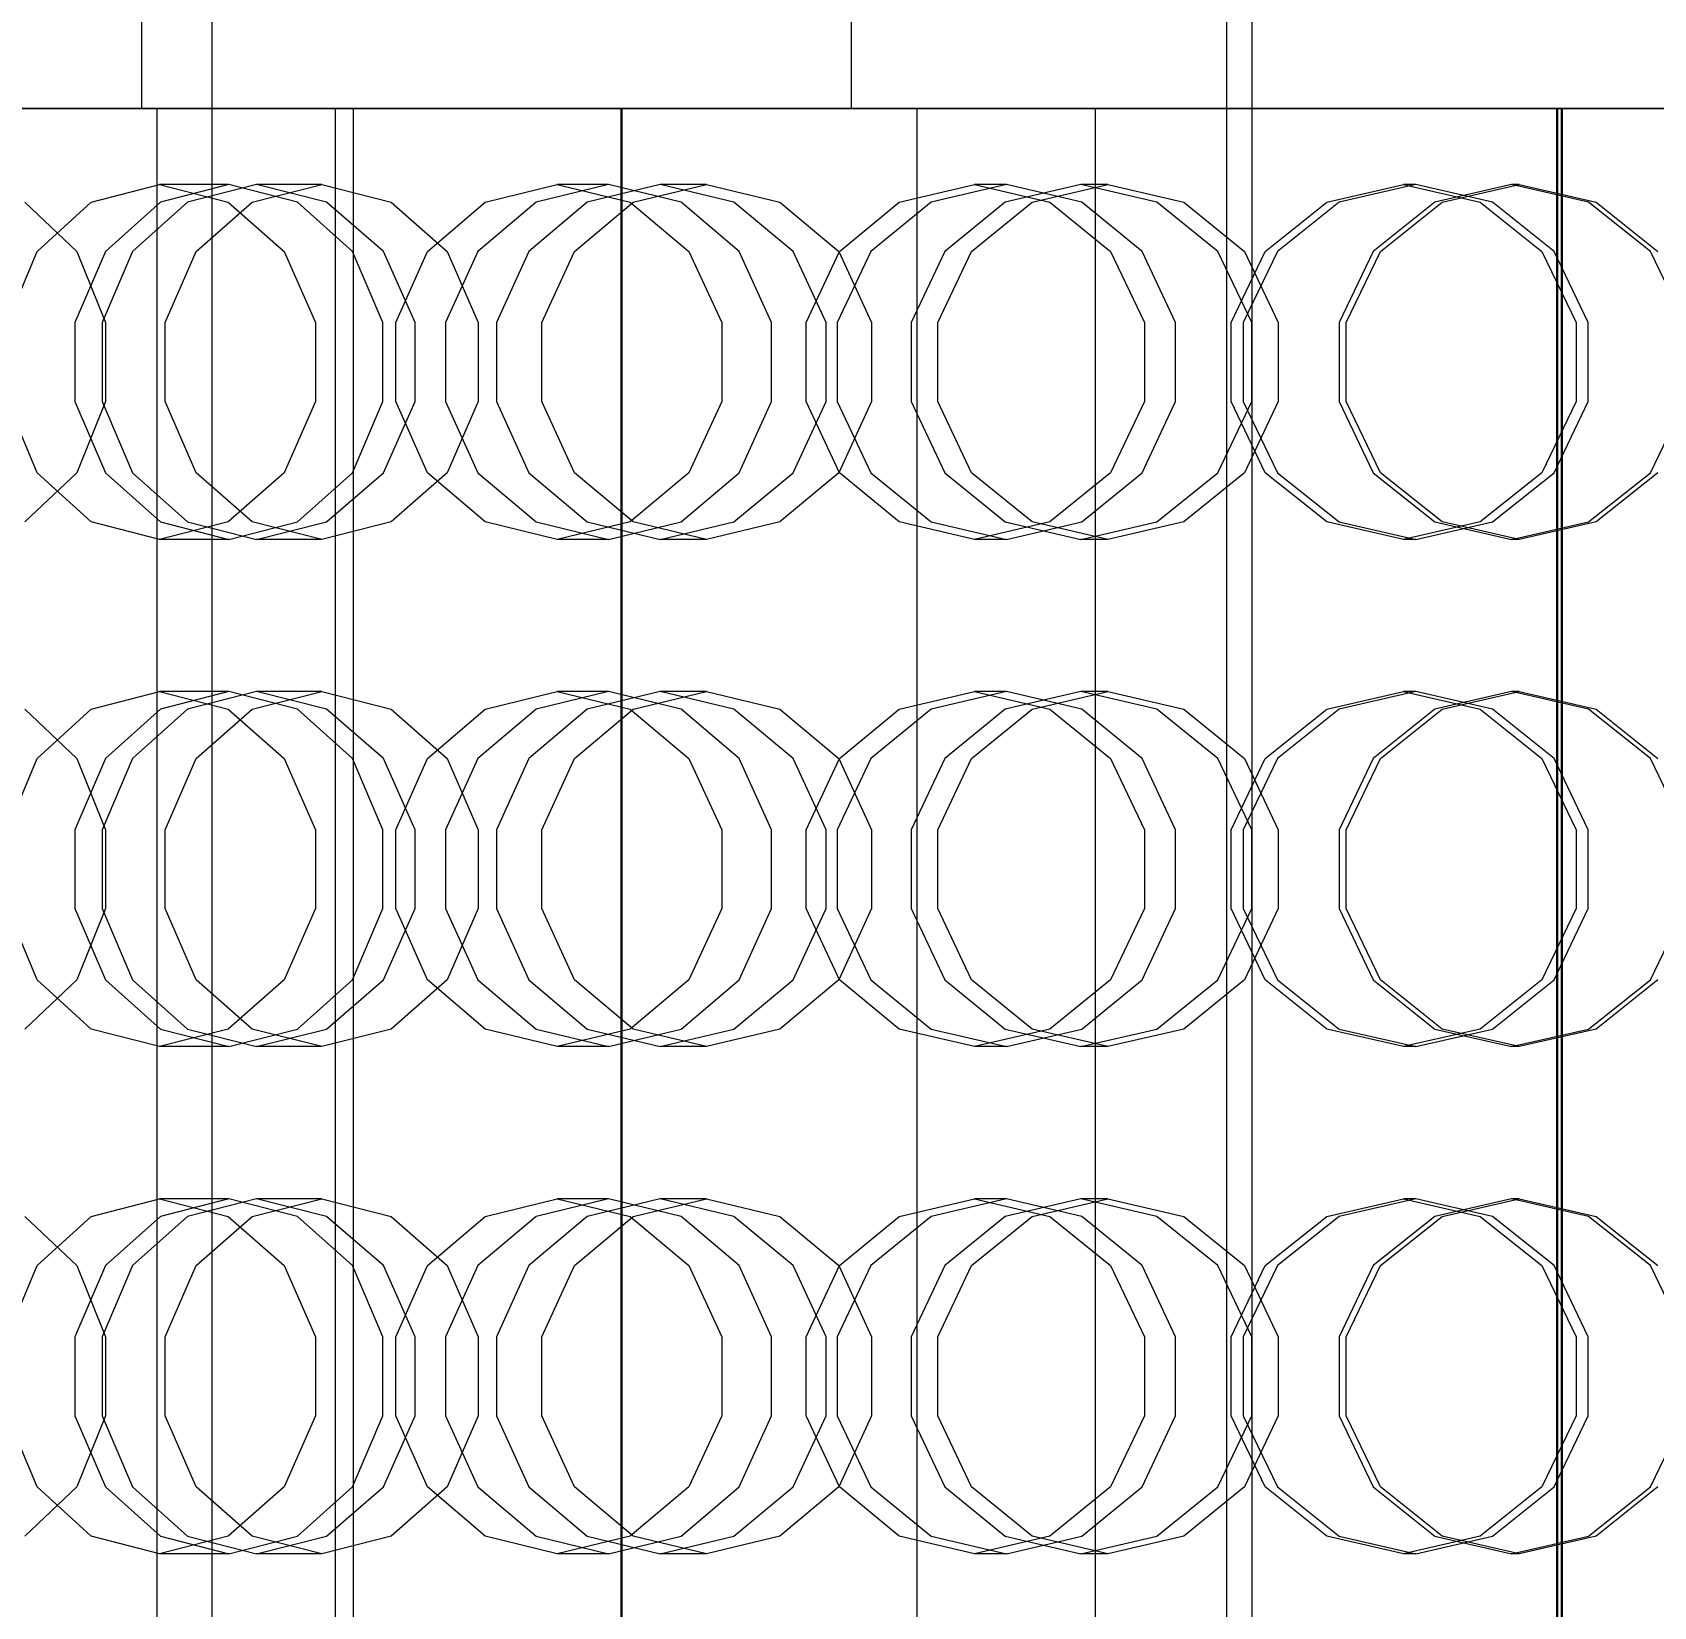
# Model space of a CAD drawing. Header units: millimetres. Extents: x -191664 to 191490, y -197311 to 10263.
# Drawn here: x 1380.8 to 1572.5, y -110207.2 to -110021 of the extents above; entities that cross this region are included whole.
import ezdxf

# ---------------------------------------------------------------- set-up
doc = ezdxf.new("R2010")
doc.units = ezdxf.units.MM
doc.layers.add('DET_briquetadora_superior', color=7, linetype='Continuous', lineweight=0)
doc.layers.add('R15_COTAS_TRANSPORTE_P', color=1, linetype='Continuous', lineweight=0)
doc.dimstyles.new('PLANTA_20', dxfattribs={"dimtxt": 50, "dimasz": 30, "dimexe": 30, "dimexo": 16, "dimgap": 20, "dimtad": 1, "dimtih": 1, "dimtoh": 1, "dimdec": 1, "dimzin": 0, "dimdsep": 46, "dimcen": 0.09, "dimadec": 0, "dimazin": 0, "dimtfac": 1, "dimtdec": 4, "dimtofl": 0, "dimtmove": 0, "dimatfit": 3, "dimfxl": 1, "dimtolj": 1, "dimtzin": 0, "dimarcsym": 0})

# ---------------------------------------------------------------- blocks, each defined once
blk = doc.blocks.new('*D133')
at = {"layer": 'Defpoints', "color": 0, "transparency": 16777216}
for p in [(439.69, -194147.98), (217.89, -194406.09), (-500, -194490), (-500, -194490), (500, -194490)]:
    blk.add_point(p, dxfattribs=at)
at = {"layer": 'R15_COTAS_TRANSPORTE_P', "color": 0, "lineweight": -2, "transparency": 16777216}
blk.add_arc((-500, -194490), 722.77, 2.37834, 17.62166, dxfattribs=at)
at = {"layer": 'R15_COTAS_TRANSPORTE_P', "color": 0, "transparency": 16777216}
for points in [[(184.12, -194272.81), (193.59, -194269.58), (179.18, -194242.8)], [(227.15, -194459.9), (217.15, -194460.11), (222.77, -194490)]]:
    blk.add_solid(points, dxfattribs=at)

msp = doc.modelspace()

# ---------------------------------------------------------------- linework, layer by layer
at = {"layer": 'DET_briquetadora_superior', "color": 9, "true_color": 0xb9c3c2}
for p, q in [((1477.62, -109480), (1477.62, -110030)), ((1393.65, -109750), (1393.65, -110030)), ((1366.99, -110030), (1384.1, -110030)), ((1385.18, -110030), (1368.04, -110030)), ((1371.72, -110030), (1384.63, -110030)), ((1385.27, -110030), (1372.52, -110030)), ((1391.72, -110030), (1373.82, -110030)), ((1374.96, -110030), (1392.75, -110030)), ((1384.1, -110030), (1401.7, -110030)), ((1384.63, -110030), (1393.65, -110030)), ((1402.81, -110030), (1385.18, -110030)), ((1394.01, -110030), (1385.27, -110030)), ((1407.02, -110030), (1391.72, -110030)), ((1392.75, -110030), (1407.83, -110030)), ((1393.65, -110030), (1397, -110030)), ((1397, -110030), (1394.01, -110030)), ((1395.53, -110390), (1395.53, -110030)), ((1398.11, -110030), (1395.53, -110030)), ((1395.53, -110030), (1399.8, -110030)), ((1407.13, -110030), (1398.11, -110030)), ((1399.8, -110030), (1410.26, -110030)), ((1401.7, -110030), (1419.74, -110030)), ((1420.88, -110030), (1402.81, -110030)), ((1418.2, -110030), (1407.02, -110030)), ((1421.24, -110030), (1407.13, -110030)), ((1407.83, -110030), (1418.72, -110030)), ((1410.26, -110030), (1425.32, -110030)), ((1416.63, -110390), (1416.63, -110030)), ((1419.2, -110030), (1416.63, -110030)), ((1416.63, -110030), (1420.89, -110030)), ((1424.17, -110030), (1418.2, -110030)), ((1418.72, -110030), (1424.35, -110030)), ((1418.72, -110030), (1418.72, -110390)), ((1428.23, -110030), (1419.2, -110030)), ((1419.74, -110030), (1438.19, -110030)), ((1439.35, -110030), (1420.88, -110030)), ((1420.89, -110030), (1431.35, -110030)), ((1438.27, -110030), (1421.24, -110030)), ((1424.35, -110030), (1424.17, -110030)), ((1425.32, -110030), (1442.68, -110030)), ((1442.33, -110030), (1428.23, -110030)), ((1431.35, -110030), (1446.41, -110030)), ((1438.19, -110030), (1456.98, -110030)), ((1455.64, -110030), (1438.27, -110030)), ((1458.17, -110030), (1439.35, -110030)), ((1459.37, -110030), (1442.33, -110030)), ((1442.68, -110030), (1459.72, -110030)), ((1446.41, -110030), (1463.78, -110030)), ((1450.4, -110390), (1450.4, -110030)), ((1450.98, -110030), (1450.4, -110030)), ((1450.4, -110030), (1452.88, -110030)), ((1450.5, -110030), (1452.98, -110030)), ((1450.5, -110030), (1450.5, -110390)), ((1451.08, -110030), (1450.5, -110030)), ((1454.61, -110030), (1450.98, -110030)), ((1454.7, -110030), (1451.08, -110030)), ((1452.88, -110030), (1458.35, -110030)), ((1452.98, -110030), (1458.45, -110030)), ((1461.2, -110030), (1454.61, -110030)), ((1461.29, -110030), (1454.7, -110030)), ((1470.7, -110030), (1455.64, -110030)), ((1456.98, -110030), (1476.08, -110030)), ((1477.28, -110030), (1458.17, -110030)), ((1458.35, -110030), (1466.68, -110030)), ((1458.45, -110030), (1466.78, -110030)), ((1476.73, -110030), (1459.37, -110030)), ((1459.72, -110030), (1473.82, -110030)), ((1470.6, -110030), (1461.2, -110030)), ((1470.68, -110030), (1461.29, -110030)), ((1463.78, -110030), (1480.81, -110030)), ((1466.68, -110030), (1477.66, -110030)), ((1466.78, -110030), (1477.76, -110030)), ((1482.57, -110030), (1470.6, -110030)), ((1482.64, -110030), (1470.68, -110030)), ((1481.15, -110030), (1470.7, -110030)), ((1473.82, -110030), (1482.84, -110030)), ((1476.08, -110030), (1495.43, -110030)), ((1491.79, -110030), (1476.73, -110030)), ((1496.65, -110030), (1477.28, -110030)), ((1477.62, -110030), (1480.42, -110030)), ((1478.56, -110030), (1477.62, -110030)), ((1477.66, -110030), (1491.02, -110030)), ((1477.76, -110030), (1491.12, -110030)), ((1483.2, -110030), (1478.56, -110030)), ((1480.42, -110030), (1486.86, -110030)), ((1480.81, -110030), (1494.92, -110030)), ((1485.42, -110030), (1481.15, -110030)), ((1496.81, -110030), (1482.57, -110030)), ((1496.87, -110030), (1482.64, -110030)), ((1482.84, -110030), (1485.42, -110030)), ((1491.37, -110030), (1483.2, -110030)), ((1485.42, -110390), (1485.42, -110030)), ((1486.86, -110030), (1496.69, -110030)), ((1491.02, -110030), (1506.44, -110030)), ((1491.12, -110030), (1506.54, -110030)), ((1502.76, -110030), (1491.37, -110030)), ((1502.25, -110030), (1491.79, -110030)), ((1494.92, -110030), (1503.94, -110030)), ((1495.43, -110030), (1514.99, -110030)), ((1516.22, -110030), (1496.65, -110030)), ((1496.69, -110030), (1509.52, -110030)), ((1512.98, -110030), (1496.81, -110030)), ((1513.03, -110030), (1496.87, -110030)), ((1506.52, -110030), (1502.25, -110030)), ((1516.92, -110030), (1502.76, -110030)), ((1503.94, -110030), (1506.52, -110030)), ((1506.44, -110030), (1523.54, -110030)), ((1506.52, -110390), (1506.52, -110030)), ((1506.54, -110030), (1523.64, -110030)), ((1509.52, -110030), (1524.87, -110030)), ((1530.67, -110030), (1512.98, -110030)), ((1530.71, -110030), (1513.03, -110030)), ((1514.99, -110030), (1534.7, -110030)), ((1535.93, -110030), (1516.22, -110030)), ((1533.31, -110030), (1516.92, -110030)), ((1523.54, -110030), (1541.9, -110030)), ((1523.64, -110030), (1542, -110030)), ((1524.87, -110030), (1542.15, -110030)), ((1549.46, -110030), (1530.67, -110030)), ((1549.48, -110030), (1530.71, -110030)), ((1551.31, -110030), (1533.31, -110030)), ((1534.7, -110030), (1554.51, -110030)), ((1555.75, -110030), (1535.93, -110030)), ((1541.9, -110030), (1561.07, -110030)), ((1542, -110030), (1561.16, -110030)), ((1542.15, -110030), (1560.69, -110030)), ((1568.88, -110030), (1549.46, -110030)), ((1568.88, -110030), (1549.48, -110030)), ((1570.22, -110030), (1551.31, -110030)), ((1554.51, -110030), (1574.38, -110030)), ((1575.62, -110030), (1555.75, -110030)), ((1560.69, -110030), (1579.78, -110030)), ((1561.07, -110030), (1561.07, -110390)), ((1561.07, -110030), (1561.64, -110030)), ((1561.16, -110030), (1561.16, -110390)), ((1561.16, -110030), (1561.73, -110030)), ((1561.64, -110030), (1601.59, -110030)), ((1561.64, -110390), (1561.64, -110030)), ((1561.73, -110030), (1601.48, -110030)), ((1561.73, -110030), (1561.73, -110390)), ((1588.44, -110030), (1568.88, -110030)), ((1588.45, -110030), (1568.88, -110030)), ((1589.31, -110030), (1570.22, -110030)), ((1387.72, -110041.08), (1395.78, -110039)), ((1404, -110039), (1395.78, -110039)), ((1395.78, -110039), (1403.93, -110041.08)), ((1404, -110039), (1395.9, -110041.08)), ((1407.29, -110039), (1399.1, -110041.08)), ((1412.11, -110041.08), (1404, -110039)), ((1406.75, -110041.08), (1414.99, -110039)), ((1414.99, -110039), (1407.29, -110039)), ((1415.57, -110041.08), (1407.29, -110039)), ((1414.99, -110039), (1423.22, -110041.08)), ((1434.31, -110041.08), (1442.85, -110039)), ((1448.92, -110039), (1440.34, -110041.08)), ((1448.92, -110039), (1442.85, -110039)), ((1442.85, -110039), (1451.47, -110041.08)), ((1455.01, -110039), (1446.37, -110041.08)), ((1457.5, -110041.08), (1448.92, -110039)), ((1451.84, -110041.08), (1460.52, -110039)), ((1460.52, -110039), (1455.01, -110039)), ((1463.72, -110041.08), (1455.01, -110039)), ((1460.52, -110039), (1469.19, -110041.08)), ((1483.31, -110041.08), (1492.19, -110039)), ((1495.99, -110039), (1487.09, -110041.08)), ((1495.99, -110039), (1492.19, -110039)), ((1492.19, -110039), (1501.12, -110041.08)), ((1504.78, -110039), (1495.83, -110041.08)), ((1504.9, -110041.08), (1495.99, -110039)), ((1499.04, -110041.08), (1508, -110039)), ((1508, -110039), (1504.78, -110039)), ((1513.76, -110041.08), (1504.78, -110039)), ((1508, -110039), (1516.97, -110041.08)), ((1533.87, -110041.08), (1542.94, -110039)), ((1544.42, -110039), (1535.33, -110041.08)), ((1544.42, -110039), (1542.94, -110039)), ((1542.94, -110039), (1552.04, -110041.08)), ((1553.5, -110041.08), (1544.42, -110039)), ((1555.75, -110039), (1546.66, -110041.08)), ((1547.54, -110041.08), (1556.64, -110039)), ((1556.64, -110039), (1555.75, -110039)), ((1564.86, -110041.08), (1555.75, -110039)), ((1556.64, -110039), (1565.74, -110041.08)), ((1379.85, -110041.08), (1386, -110046.91)), ((1381.33, -110046.91), (1387.72, -110041.08)), ((1395.9, -110041.08), (1389.4, -110046.91)), ((1399.1, -110041.08), (1392.6, -110046.91)), ((1400.15, -110046.91), (1406.75, -110041.08)), ((1403.93, -110041.08), (1410.54, -110046.91)), ((1418.61, -110046.91), (1412.11, -110041.08)), ((1422.28, -110046.91), (1415.57, -110041.08)), ((1423.22, -110041.08), (1429.83, -110046.91)), ((1427.51, -110046.91), (1434.31, -110041.08)), ((1440.34, -110041.08), (1433.46, -110046.91)), ((1446.37, -110041.08), (1439.48, -110046.91)), ((1444.88, -110046.91), (1451.84, -110041.08)), ((1451.47, -110041.08), (1458.43, -110046.91)), ((1464.38, -110046.91), (1457.5, -110041.08)), ((1470.75, -110046.91), (1463.72, -110041.08)), ((1469.19, -110041.08), (1476.15, -110046.91)), ((1476.22, -110046.91), (1483.31, -110041.08)), ((1487.09, -110041.08), (1479.94, -110046.91)), ((1495.83, -110041.08), (1488.69, -110046.91)), ((1491.85, -110046.91), (1499.04, -110041.08)), ((1501.12, -110041.08), (1508.31, -110046.91)), ((1512.04, -110046.91), (1504.9, -110041.08)), ((1521, -110046.91), (1513.76, -110041.08)), ((1516.97, -110041.08), (1524.16, -110046.91)), ((1526.61, -110046.91), (1533.87, -110041.08)), ((1535.33, -110041.08), (1528.05, -110046.91)), ((1546.66, -110041.08), (1539.37, -110046.91)), ((1540.24, -110046.91), (1547.54, -110041.08)), ((1552.04, -110041.08), (1559.34, -110046.91)), ((1560.78, -110046.91), (1553.5, -110041.08)), ((1572.17, -110046.91), (1564.86, -110041.08)), ((1565.74, -110041.08), (1573.04, -110046.91)), ((1377.81, -110055.33), (1381.33, -110046.91)), ((1389.4, -110046.91), (1385.79, -110055.33)), ((1386, -110046.91), (1389.4, -110055.33)), ((1392.6, -110046.91), (1389.01, -110055.33)), ((1396.48, -110055.33), (1400.15, -110046.91)), ((1410.54, -110046.91), (1414.24, -110055.33)), ((1422.22, -110055.33), (1418.61, -110046.91)), ((1426.03, -110055.33), (1422.28, -110046.91)), ((1423.76, -110055.33), (1427.51, -110046.91)), ((1433.46, -110046.91), (1429.64, -110055.33)), ((1429.83, -110046.91), (1433.5, -110055.33)), ((1439.48, -110046.91), (1435.68, -110055.33)), ((1441.02, -110055.33), (1444.88, -110046.91)), ((1458.43, -110046.91), (1462.31, -110055.33)), ((1468.2, -110055.33), (1464.38, -110046.91)), ((1474.66, -110055.33), (1470.75, -110046.91)), ((1472.29, -110055.33), (1476.22, -110046.91)), ((1479.94, -110046.91), (1475.98, -110055.33)), ((1476.15, -110046.91), (1480.01, -110055.33)), ((1488.69, -110046.91), (1484.73, -110055.33)), ((1487.86, -110055.33), (1491.85, -110046.91)), ((1508.31, -110046.91), (1512.32, -110055.33)), ((1516, -110055.33), (1512.04, -110046.91)), ((1525.02, -110055.33), (1521, -110046.91)), ((1522.58, -110055.33), (1526.61, -110046.91)), ((1528.05, -110046.91), (1524.01, -110055.33)), ((1524.16, -110046.91), (1528.15, -110055.33)), ((1539.37, -110046.91), (1535.33, -110055.33)), ((1536.19, -110055.33), (1540.24, -110046.91)), ((1559.34, -110046.91), (1563.39, -110055.33)), ((1564.82, -110055.33), (1560.78, -110046.91)), ((1576.23, -110055.33), (1572.17, -110046.91)), ((1385.79, -110055.33), (1385.79, -110064.67)), ((1389.01, -110055.33), (1389.01, -110064.67)), ((1389.4, -110055.33), (1389.4, -110064.67)), ((1396.48, -110064.67), (1396.48, -110055.33)), ((1414.24, -110055.33), (1414.24, -110064.67)), ((1422.22, -110064.67), (1422.22, -110055.33)), ((1423.76, -110064.67), (1423.76, -110055.33)), ((1426.03, -110064.67), (1426.03, -110055.33)), ((1429.64, -110055.33), (1429.64, -110064.67)), ((1433.5, -110055.33), (1433.5, -110064.67)), ((1435.68, -110055.33), (1435.68, -110064.67)), ((1441.02, -110064.67), (1441.02, -110055.33)), ((1462.31, -110055.33), (1462.31, -110064.67)), ((1468.2, -110064.67), (1468.2, -110055.33)), ((1472.29, -110064.67), (1472.29, -110055.33)), ((1474.66, -110064.67), (1474.66, -110055.33)), ((1475.98, -110055.33), (1475.98, -110064.67)), ((1480.01, -110055.33), (1480.01, -110064.67)), ((1484.73, -110055.33), (1484.73, -110064.67)), ((1487.86, -110064.67), (1487.86, -110055.33)), ((1512.32, -110055.33), (1512.32, -110064.67)), ((1516, -110064.67), (1516, -110055.33)), ((1522.58, -110064.67), (1522.58, -110055.33)), ((1524.01, -110055.33), (1524.01, -110064.67)), ((1525.02, -110064.67), (1525.02, -110055.33)), ((1528.15, -110055.33), (1528.15, -110064.67)), ((1535.33, -110055.33), (1535.33, -110064.67)), ((1536.19, -110064.67), (1536.19, -110055.33)), ((1563.39, -110055.33), (1563.39, -110064.67)), ((1564.82, -110064.67), (1564.82, -110055.33)), ((1381.33, -110073.09), (1377.81, -110064.67)), ((1385.79, -110064.67), (1389.4, -110073.09)), ((1389.4, -110064.67), (1386, -110073.09)), ((1389.01, -110064.67), (1392.6, -110073.09)), ((1400.15, -110073.09), (1396.48, -110064.67)), ((1414.24, -110064.67), (1410.54, -110073.09)), ((1418.61, -110073.09), (1422.22, -110064.67)), ((1422.28, -110073.09), (1426.03, -110064.67)), ((1427.51, -110073.09), (1423.76, -110064.67)), ((1429.64, -110064.67), (1433.46, -110073.09)), ((1433.5, -110064.67), (1429.83, -110073.09)), ((1435.68, -110064.67), (1439.48, -110073.09)), ((1444.88, -110073.09), (1441.02, -110064.67)), ((1462.31, -110064.67), (1458.43, -110073.09)), ((1464.38, -110073.09), (1468.2, -110064.67)), ((1470.75, -110073.09), (1474.66, -110064.67)), ((1476.22, -110073.09), (1472.29, -110064.67)), ((1475.98, -110064.67), (1479.94, -110073.09)), ((1480.01, -110064.67), (1476.15, -110073.09)), ((1484.73, -110064.67), (1488.69, -110073.09)), ((1491.85, -110073.09), (1487.86, -110064.67)), ((1512.32, -110064.67), (1508.31, -110073.09)), ((1512.04, -110073.09), (1516, -110064.67)), ((1521, -110073.09), (1525.02, -110064.67)), ((1526.61, -110073.09), (1522.58, -110064.67)), ((1524.01, -110064.67), (1528.05, -110073.09)), ((1528.15, -110064.67), (1524.16, -110073.09)), ((1535.33, -110064.67), (1539.37, -110073.09)), ((1540.24, -110073.09), (1536.19, -110064.67)), ((1563.39, -110064.67), (1559.34, -110073.09)), ((1560.78, -110073.09), (1564.82, -110064.67)), ((1572.17, -110073.09), (1576.23, -110064.67)), ((1386, -110073.09), (1379.85, -110078.92)), ((1387.72, -110078.92), (1381.33, -110073.09)), ((1389.4, -110073.09), (1395.9, -110078.92)), ((1392.6, -110073.09), (1399.1, -110078.92)), ((1406.75, -110078.92), (1400.15, -110073.09)), ((1410.54, -110073.09), (1403.93, -110078.92)), ((1412.11, -110078.92), (1418.61, -110073.09)), ((1415.57, -110078.92), (1422.28, -110073.09)), ((1429.83, -110073.09), (1423.22, -110078.92)), ((1434.31, -110078.92), (1427.51, -110073.09)), ((1433.46, -110073.09), (1440.34, -110078.92)), ((1439.48, -110073.09), (1446.37, -110078.92)), ((1451.84, -110078.92), (1444.88, -110073.09)), ((1458.43, -110073.09), (1451.47, -110078.92)), ((1457.5, -110078.92), (1464.38, -110073.09)), ((1463.72, -110078.92), (1470.75, -110073.09)), ((1476.15, -110073.09), (1469.19, -110078.92)), ((1483.31, -110078.92), (1476.22, -110073.09)), ((1479.94, -110073.09), (1487.09, -110078.92)), ((1488.69, -110073.09), (1495.83, -110078.92)), ((1499.04, -110078.92), (1491.85, -110073.09)), ((1508.31, -110073.09), (1501.12, -110078.92)), ((1504.9, -110078.92), (1512.04, -110073.09)), ((1513.76, -110078.92), (1521, -110073.09)), ((1524.16, -110073.09), (1516.97, -110078.92)), ((1533.87, -110078.92), (1526.61, -110073.09)), ((1528.05, -110073.09), (1535.33, -110078.92)), ((1539.37, -110073.09), (1546.66, -110078.92)), ((1547.54, -110078.92), (1540.24, -110073.09)), ((1559.34, -110073.09), (1552.04, -110078.92)), ((1553.5, -110078.92), (1560.78, -110073.09)), ((1564.86, -110078.92), (1572.17, -110073.09)), ((1573.04, -110073.09), (1565.74, -110078.92)), ((1395.78, -110081), (1387.72, -110078.92)), ((1403.93, -110078.92), (1395.78, -110081)), ((1395.9, -110078.92), (1404, -110081)), ((1399.1, -110078.92), (1407.29, -110081)), ((1404, -110081), (1412.11, -110078.92)), ((1414.99, -110081), (1406.75, -110078.92)), ((1407.29, -110081), (1415.57, -110078.92)), ((1423.22, -110078.92), (1414.99, -110081)), ((1442.85, -110081), (1434.31, -110078.92)), ((1440.34, -110078.92), (1448.92, -110081)), ((1451.47, -110078.92), (1442.85, -110081)), ((1446.37, -110078.92), (1455.01, -110081)), ((1448.92, -110081), (1457.5, -110078.92)), ((1460.52, -110081), (1451.84, -110078.92)), ((1455.01, -110081), (1463.72, -110078.92)), ((1469.19, -110078.92), (1460.52, -110081)), ((1492.19, -110081), (1483.31, -110078.92)), ((1487.09, -110078.92), (1495.99, -110081)), ((1501.12, -110078.92), (1492.19, -110081)), ((1495.83, -110078.92), (1504.78, -110081)), ((1495.99, -110081), (1504.9, -110078.92)), ((1508, -110081), (1499.04, -110078.92)), ((1504.78, -110081), (1513.76, -110078.92)), ((1516.97, -110078.92), (1508, -110081)), ((1542.94, -110081), (1533.87, -110078.92)), ((1535.33, -110078.92), (1544.42, -110081)), ((1552.04, -110078.92), (1542.94, -110081)), ((1544.42, -110081), (1553.5, -110078.92)), ((1546.66, -110078.92), (1555.75, -110081)), ((1556.64, -110081), (1547.54, -110078.92)), ((1555.75, -110081), (1564.86, -110078.92)), ((1565.74, -110078.92), (1556.64, -110081)), ((1404, -110081), (1395.78, -110081)), ((1414.99, -110081), (1407.29, -110081)), ((1448.92, -110081), (1442.85, -110081)), ((1460.52, -110081), (1455.01, -110081)), ((1495.99, -110081), (1492.19, -110081)), ((1508, -110081), (1504.78, -110081)), ((1544.42, -110081), (1542.94, -110081)), ((1556.64, -110081), (1555.75, -110081)), ((1387.72, -110101.08), (1395.78, -110099)), ((1404, -110099), (1395.78, -110099)), ((1395.78, -110099), (1403.93, -110101.08)), ((1404, -110099), (1395.9, -110101.08)), ((1407.29, -110099), (1399.1, -110101.08)), ((1412.11, -110101.08), (1404, -110099)), ((1406.75, -110101.08), (1414.99, -110099)), ((1414.99, -110099), (1407.29, -110099)), ((1415.57, -110101.08), (1407.29, -110099)), ((1414.99, -110099), (1423.22, -110101.08)), ((1434.31, -110101.08), (1442.85, -110099)), ((1448.92, -110099), (1440.34, -110101.08)), ((1448.92, -110099), (1442.85, -110099)), ((1442.85, -110099), (1451.47, -110101.08)), ((1455.01, -110099), (1446.37, -110101.08)), ((1457.5, -110101.08), (1448.92, -110099)), ((1451.84, -110101.08), (1460.52, -110099)), ((1460.52, -110099), (1455.01, -110099)), ((1463.72, -110101.08), (1455.01, -110099)), ((1460.52, -110099), (1469.19, -110101.08)), ((1483.31, -110101.08), (1492.19, -110099)), ((1495.99, -110099), (1487.09, -110101.08)), ((1495.99, -110099), (1492.19, -110099)), ((1492.19, -110099), (1501.12, -110101.08)), ((1504.78, -110099), (1495.83, -110101.08)), ((1504.9, -110101.08), (1495.99, -110099)), ((1499.04, -110101.08), (1508, -110099)), ((1508, -110099), (1504.78, -110099)), ((1513.76, -110101.08), (1504.78, -110099)), ((1508, -110099), (1516.97, -110101.08)), ((1533.87, -110101.08), (1542.94, -110099)), ((1544.42, -110099), (1535.33, -110101.08)), ((1544.42, -110099), (1542.94, -110099)), ((1542.94, -110099), (1552.04, -110101.08)), ((1553.5, -110101.08), (1544.42, -110099)), ((1555.75, -110099), (1546.66, -110101.08)), ((1547.54, -110101.08), (1556.64, -110099)), ((1556.64, -110099), (1555.75, -110099)), ((1564.86, -110101.08), (1555.75, -110099)), ((1556.64, -110099), (1565.74, -110101.08)), ((1379.85, -110101.08), (1386, -110106.91)), ((1381.33, -110106.91), (1387.72, -110101.08)), ((1395.9, -110101.08), (1389.4, -110106.91)), ((1399.1, -110101.08), (1392.6, -110106.91)), ((1400.15, -110106.91), (1406.75, -110101.08)), ((1403.93, -110101.08), (1410.54, -110106.91)), ((1418.61, -110106.91), (1412.11, -110101.08)), ((1422.28, -110106.91), (1415.57, -110101.08)), ((1423.22, -110101.08), (1429.83, -110106.91)), ((1427.51, -110106.91), (1434.31, -110101.08)), ((1440.34, -110101.08), (1433.46, -110106.91)), ((1446.37, -110101.08), (1439.48, -110106.91)), ((1444.88, -110106.91), (1451.84, -110101.08)), ((1451.47, -110101.08), (1458.43, -110106.91)), ((1464.38, -110106.91), (1457.5, -110101.08)), ((1470.75, -110106.91), (1463.72, -110101.08)), ((1469.19, -110101.08), (1476.15, -110106.91)), ((1476.22, -110106.91), (1483.31, -110101.08)), ((1487.09, -110101.08), (1479.94, -110106.91)), ((1495.83, -110101.08), (1488.69, -110106.91)), ((1491.85, -110106.91), (1499.04, -110101.08)), ((1501.12, -110101.08), (1508.31, -110106.91)), ((1512.04, -110106.91), (1504.9, -110101.08)), ((1521, -110106.91), (1513.76, -110101.08)), ((1516.97, -110101.08), (1524.16, -110106.91)), ((1526.61, -110106.91), (1533.87, -110101.08)), ((1535.33, -110101.08), (1528.05, -110106.91)), ((1546.66, -110101.08), (1539.37, -110106.91)), ((1540.24, -110106.91), (1547.54, -110101.08)), ((1552.04, -110101.08), (1559.34, -110106.91)), ((1560.78, -110106.91), (1553.5, -110101.08)), ((1572.17, -110106.91), (1564.86, -110101.08)), ((1565.74, -110101.08), (1573.04, -110106.91)), ((1377.81, -110115.33), (1381.33, -110106.91)), ((1389.4, -110106.91), (1385.79, -110115.33)), ((1386, -110106.91), (1389.4, -110115.33)), ((1392.6, -110106.91), (1389.01, -110115.33)), ((1396.48, -110115.33), (1400.15, -110106.91)), ((1410.54, -110106.91), (1414.24, -110115.33)), ((1422.22, -110115.33), (1418.61, -110106.91)), ((1426.03, -110115.33), (1422.28, -110106.91)), ((1423.76, -110115.33), (1427.51, -110106.91)), ((1433.46, -110106.91), (1429.64, -110115.33)), ((1429.83, -110106.91), (1433.5, -110115.33)), ((1439.48, -110106.91), (1435.68, -110115.33)), ((1441.02, -110115.33), (1444.88, -110106.91)), ((1458.43, -110106.91), (1462.31, -110115.33)), ((1468.2, -110115.33), (1464.38, -110106.91)), ((1474.66, -110115.33), (1470.75, -110106.91)), ((1472.29, -110115.33), (1476.22, -110106.91)), ((1479.94, -110106.91), (1475.98, -110115.33)), ((1476.15, -110106.91), (1480.01, -110115.33)), ((1488.69, -110106.91), (1484.73, -110115.33)), ((1487.86, -110115.33), (1491.85, -110106.91)), ((1508.31, -110106.91), (1512.32, -110115.33)), ((1516, -110115.33), (1512.04, -110106.91)), ((1525.02, -110115.33), (1521, -110106.91)), ((1522.58, -110115.33), (1526.61, -110106.91)), ((1528.05, -110106.91), (1524.01, -110115.33)), ((1524.16, -110106.91), (1528.15, -110115.33)), ((1539.37, -110106.91), (1535.33, -110115.33)), ((1536.19, -110115.33), (1540.24, -110106.91)), ((1559.34, -110106.91), (1563.39, -110115.33)), ((1564.82, -110115.33), (1560.78, -110106.91)), ((1576.23, -110115.33), (1572.17, -110106.91)), ((1385.79, -110115.33), (1385.79, -110124.67)), ((1389.01, -110115.33), (1389.01, -110124.67)), ((1389.4, -110115.33), (1389.4, -110124.67)), ((1396.48, -110124.67), (1396.48, -110115.33)), ((1414.24, -110115.33), (1414.24, -110124.67)), ((1422.22, -110124.67), (1422.22, -110115.33)), ((1423.76, -110124.67), (1423.76, -110115.33)), ((1426.03, -110124.67), (1426.03, -110115.33)), ((1429.64, -110115.33), (1429.64, -110124.67)), ((1433.5, -110115.33), (1433.5, -110124.67)), ((1435.68, -110115.33), (1435.68, -110124.67)), ((1441.02, -110124.67), (1441.02, -110115.33)), ((1462.31, -110115.33), (1462.31, -110124.67)), ((1468.2, -110124.67), (1468.2, -110115.33)), ((1472.29, -110124.67), (1472.29, -110115.33)), ((1474.66, -110124.67), (1474.66, -110115.33)), ((1475.98, -110115.33), (1475.98, -110124.67)), ((1480.01, -110115.33), (1480.01, -110124.67)), ((1484.73, -110115.33), (1484.73, -110124.67)), ((1487.86, -110124.67), (1487.86, -110115.33)), ((1512.32, -110115.33), (1512.32, -110124.67)), ((1516, -110124.67), (1516, -110115.33)), ((1522.58, -110124.67), (1522.58, -110115.33)), ((1524.01, -110115.33), (1524.01, -110124.67)), ((1525.02, -110124.67), (1525.02, -110115.33)), ((1528.15, -110115.33), (1528.15, -110124.67)), ((1535.33, -110115.33), (1535.33, -110124.67)), ((1536.19, -110124.67), (1536.19, -110115.33)), ((1563.39, -110115.33), (1563.39, -110124.67)), ((1564.82, -110124.67), (1564.82, -110115.33)), ((1381.33, -110133.09), (1377.81, -110124.67)), ((1385.79, -110124.67), (1389.4, -110133.09)), ((1389.4, -110124.67), (1386, -110133.09)), ((1389.01, -110124.67), (1392.6, -110133.09)), ((1400.15, -110133.09), (1396.48, -110124.67)), ((1414.24, -110124.67), (1410.54, -110133.09)), ((1418.61, -110133.09), (1422.22, -110124.67)), ((1422.28, -110133.09), (1426.03, -110124.67)), ((1427.51, -110133.09), (1423.76, -110124.67)), ((1429.64, -110124.67), (1433.46, -110133.09)), ((1433.5, -110124.67), (1429.83, -110133.09)), ((1435.68, -110124.67), (1439.48, -110133.09)), ((1444.88, -110133.09), (1441.02, -110124.67)), ((1462.31, -110124.67), (1458.43, -110133.09)), ((1464.38, -110133.09), (1468.2, -110124.67)), ((1470.75, -110133.09), (1474.66, -110124.67)), ((1476.22, -110133.09), (1472.29, -110124.67)), ((1475.98, -110124.67), (1479.94, -110133.09)), ((1480.01, -110124.67), (1476.15, -110133.09)), ((1484.73, -110124.67), (1488.69, -110133.09)), ((1491.85, -110133.09), (1487.86, -110124.67)), ((1512.32, -110124.67), (1508.31, -110133.09)), ((1512.04, -110133.09), (1516, -110124.67)), ((1521, -110133.09), (1525.02, -110124.67)), ((1526.61, -110133.09), (1522.58, -110124.67)), ((1524.01, -110124.67), (1528.05, -110133.09)), ((1528.15, -110124.67), (1524.16, -110133.09)), ((1535.33, -110124.67), (1539.37, -110133.09)), ((1540.24, -110133.09), (1536.19, -110124.67)), ((1563.39, -110124.67), (1559.34, -110133.09)), ((1560.78, -110133.09), (1564.82, -110124.67)), ((1572.17, -110133.09), (1576.23, -110124.67)), ((1386, -110133.09), (1379.85, -110138.92)), ((1387.72, -110138.92), (1381.33, -110133.09)), ((1389.4, -110133.09), (1395.9, -110138.92)), ((1392.6, -110133.09), (1399.1, -110138.92)), ((1406.75, -110138.92), (1400.15, -110133.09)), ((1410.54, -110133.09), (1403.93, -110138.92)), ((1412.11, -110138.92), (1418.61, -110133.09)), ((1415.57, -110138.92), (1422.28, -110133.09)), ((1429.83, -110133.09), (1423.22, -110138.92)), ((1434.31, -110138.92), (1427.51, -110133.09)), ((1433.46, -110133.09), (1440.34, -110138.92)), ((1439.48, -110133.09), (1446.37, -110138.92)), ((1451.84, -110138.92), (1444.88, -110133.09)), ((1458.43, -110133.09), (1451.47, -110138.92)), ((1457.5, -110138.92), (1464.38, -110133.09)), ((1463.72, -110138.92), (1470.75, -110133.09)), ((1476.15, -110133.09), (1469.19, -110138.92)), ((1483.31, -110138.92), (1476.22, -110133.09)), ((1479.94, -110133.09), (1487.09, -110138.92)), ((1488.69, -110133.09), (1495.83, -110138.92)), ((1499.04, -110138.92), (1491.85, -110133.09)), ((1508.31, -110133.09), (1501.12, -110138.92)), ((1504.9, -110138.92), (1512.04, -110133.09)), ((1513.76, -110138.92), (1521, -110133.09)), ((1524.16, -110133.09), (1516.97, -110138.92)), ((1533.87, -110138.92), (1526.61, -110133.09)), ((1528.05, -110133.09), (1535.33, -110138.92)), ((1539.37, -110133.09), (1546.66, -110138.92)), ((1547.54, -110138.92), (1540.24, -110133.09)), ((1559.34, -110133.09), (1552.04, -110138.92)), ((1553.5, -110138.92), (1560.78, -110133.09)), ((1564.86, -110138.92), (1572.17, -110133.09)), ((1573.04, -110133.09), (1565.74, -110138.92)), ((1395.78, -110141), (1387.72, -110138.92)), ((1403.93, -110138.92), (1395.78, -110141)), ((1395.9, -110138.92), (1404, -110141)), ((1399.1, -110138.92), (1407.29, -110141)), ((1404, -110141), (1412.11, -110138.92)), ((1414.99, -110141), (1406.75, -110138.92)), ((1407.29, -110141), (1415.57, -110138.92)), ((1423.22, -110138.92), (1414.99, -110141)), ((1442.85, -110141), (1434.31, -110138.92)), ((1440.34, -110138.92), (1448.92, -110141)), ((1451.47, -110138.92), (1442.85, -110141)), ((1446.37, -110138.92), (1455.01, -110141)), ((1448.92, -110141), (1457.5, -110138.92)), ((1460.52, -110141), (1451.84, -110138.92)), ((1455.01, -110141), (1463.72, -110138.92)), ((1469.19, -110138.92), (1460.52, -110141)), ((1492.19, -110141), (1483.31, -110138.92)), ((1487.09, -110138.92), (1495.99, -110141)), ((1501.12, -110138.92), (1492.19, -110141)), ((1495.83, -110138.92), (1504.78, -110141)), ((1495.99, -110141), (1504.9, -110138.92)), ((1508, -110141), (1499.04, -110138.92)), ((1504.78, -110141), (1513.76, -110138.92)), ((1516.97, -110138.92), (1508, -110141)), ((1542.94, -110141), (1533.87, -110138.92)), ((1535.33, -110138.92), (1544.42, -110141)), ((1552.04, -110138.92), (1542.94, -110141)), ((1544.42, -110141), (1553.5, -110138.92)), ((1546.66, -110138.92), (1555.75, -110141)), ((1556.64, -110141), (1547.54, -110138.92)), ((1555.75, -110141), (1564.86, -110138.92)), ((1565.74, -110138.92), (1556.64, -110141)), ((1404, -110141), (1395.78, -110141)), ((1414.99, -110141), (1407.29, -110141)), ((1448.92, -110141), (1442.85, -110141)), ((1460.52, -110141), (1455.01, -110141)), ((1495.99, -110141), (1492.19, -110141)), ((1508, -110141), (1504.78, -110141)), ((1544.42, -110141), (1542.94, -110141)), ((1556.64, -110141), (1555.75, -110141)), ((1387.72, -110161.08), (1395.78, -110159)), ((1404, -110159), (1395.78, -110159)), ((1395.78, -110159), (1403.93, -110161.08)), ((1404, -110159), (1395.9, -110161.08)), ((1407.29, -110159), (1399.1, -110161.08)), ((1412.11, -110161.08), (1404, -110159)), ((1406.75, -110161.08), (1414.99, -110159)), ((1414.99, -110159), (1407.29, -110159)), ((1415.57, -110161.08), (1407.29, -110159)), ((1414.99, -110159), (1423.22, -110161.08)), ((1434.31, -110161.08), (1442.85, -110159)), ((1448.92, -110159), (1440.34, -110161.08)), ((1448.92, -110159), (1442.85, -110159)), ((1442.85, -110159), (1451.47, -110161.08)), ((1455.01, -110159), (1446.37, -110161.08)), ((1457.5, -110161.08), (1448.92, -110159)), ((1451.84, -110161.08), (1460.52, -110159)), ((1460.52, -110159), (1455.01, -110159)), ((1463.72, -110161.08), (1455.01, -110159)), ((1460.52, -110159), (1469.19, -110161.08)), ((1483.31, -110161.08), (1492.19, -110159)), ((1495.99, -110159), (1487.09, -110161.08)), ((1495.99, -110159), (1492.19, -110159)), ((1492.19, -110159), (1501.12, -110161.08)), ((1504.78, -110159), (1495.83, -110161.08)), ((1504.9, -110161.08), (1495.99, -110159)), ((1499.04, -110161.08), (1508, -110159)), ((1508, -110159), (1504.78, -110159)), ((1513.76, -110161.08), (1504.78, -110159)), ((1508, -110159), (1516.97, -110161.08)), ((1533.87, -110161.08), (1542.94, -110159)), ((1544.42, -110159), (1535.33, -110161.08)), ((1544.42, -110159), (1542.94, -110159)), ((1542.94, -110159), (1552.04, -110161.08)), ((1553.5, -110161.08), (1544.42, -110159)), ((1555.75, -110159), (1546.66, -110161.08)), ((1547.54, -110161.08), (1556.64, -110159)), ((1556.64, -110159), (1555.75, -110159)), ((1564.86, -110161.08), (1555.75, -110159)), ((1556.64, -110159), (1565.74, -110161.08)), ((1379.85, -110161.08), (1386, -110166.91)), ((1381.33, -110166.91), (1387.72, -110161.08)), ((1395.9, -110161.08), (1389.4, -110166.91)), ((1399.1, -110161.08), (1392.6, -110166.91)), ((1400.15, -110166.91), (1406.75, -110161.08)), ((1403.93, -110161.08), (1410.54, -110166.91)), ((1418.61, -110166.91), (1412.11, -110161.08)), ((1422.28, -110166.91), (1415.57, -110161.08)), ((1423.22, -110161.08), (1429.83, -110166.91)), ((1427.51, -110166.91), (1434.31, -110161.08)), ((1440.34, -110161.08), (1433.46, -110166.91)), ((1446.37, -110161.08), (1439.48, -110166.91)), ((1444.88, -110166.91), (1451.84, -110161.08)), ((1451.47, -110161.08), (1458.43, -110166.91)), ((1464.38, -110166.91), (1457.5, -110161.08)), ((1470.75, -110166.91), (1463.72, -110161.08)), ((1469.19, -110161.08), (1476.15, -110166.91)), ((1476.22, -110166.91), (1483.31, -110161.08)), ((1487.09, -110161.08), (1479.94, -110166.91)), ((1495.83, -110161.08), (1488.69, -110166.91)), ((1491.85, -110166.91), (1499.04, -110161.08)), ((1501.12, -110161.08), (1508.31, -110166.91)), ((1512.04, -110166.91), (1504.9, -110161.08)), ((1521, -110166.91), (1513.76, -110161.08)), ((1516.97, -110161.08), (1524.16, -110166.91)), ((1526.61, -110166.91), (1533.87, -110161.08)), ((1535.33, -110161.08), (1528.05, -110166.91)), ((1546.66, -110161.08), (1539.37, -110166.91)), ((1540.24, -110166.91), (1547.54, -110161.08)), ((1552.04, -110161.08), (1559.34, -110166.91)), ((1560.78, -110166.91), (1553.5, -110161.08)), ((1572.17, -110166.91), (1564.86, -110161.08)), ((1565.74, -110161.08), (1573.04, -110166.91)), ((1377.81, -110175.33), (1381.33, -110166.91)), ((1389.4, -110166.91), (1385.79, -110175.33)), ((1386, -110166.91), (1389.4, -110175.33)), ((1392.6, -110166.91), (1389.01, -110175.33)), ((1396.48, -110175.33), (1400.15, -110166.91)), ((1410.54, -110166.91), (1414.24, -110175.33)), ((1422.22, -110175.33), (1418.61, -110166.91)), ((1426.03, -110175.33), (1422.28, -110166.91)), ((1423.76, -110175.33), (1427.51, -110166.91)), ((1433.46, -110166.91), (1429.64, -110175.33)), ((1429.83, -110166.91), (1433.5, -110175.33)), ((1439.48, -110166.91), (1435.68, -110175.33)), ((1441.02, -110175.33), (1444.88, -110166.91)), ((1458.43, -110166.91), (1462.31, -110175.33)), ((1468.2, -110175.33), (1464.38, -110166.91)), ((1474.66, -110175.33), (1470.75, -110166.91)), ((1472.29, -110175.33), (1476.22, -110166.91)), ((1479.94, -110166.91), (1475.98, -110175.33)), ((1476.15, -110166.91), (1480.01, -110175.33)), ((1488.69, -110166.91), (1484.73, -110175.33)), ((1487.86, -110175.33), (1491.85, -110166.91)), ((1508.31, -110166.91), (1512.32, -110175.33)), ((1516, -110175.33), (1512.04, -110166.91)), ((1525.02, -110175.33), (1521, -110166.91)), ((1522.58, -110175.33), (1526.61, -110166.91)), ((1528.05, -110166.91), (1524.01, -110175.33)), ((1524.16, -110166.91), (1528.15, -110175.33)), ((1539.37, -110166.91), (1535.33, -110175.33)), ((1536.19, -110175.33), (1540.24, -110166.91)), ((1559.34, -110166.91), (1563.39, -110175.33)), ((1564.82, -110175.33), (1560.78, -110166.91)), ((1576.23, -110175.33), (1572.17, -110166.91)), ((1385.79, -110175.33), (1385.79, -110184.67)), ((1389.01, -110175.33), (1389.01, -110184.67)), ((1389.4, -110175.33), (1389.4, -110184.67)), ((1396.48, -110184.67), (1396.48, -110175.33)), ((1414.24, -110175.33), (1414.24, -110184.67)), ((1422.22, -110184.67), (1422.22, -110175.33)), ((1423.76, -110184.67), (1423.76, -110175.33)), ((1426.03, -110184.67), (1426.03, -110175.33)), ((1429.64, -110175.33), (1429.64, -110184.67)), ((1433.5, -110175.33), (1433.5, -110184.67)), ((1435.68, -110175.33), (1435.68, -110184.67)), ((1441.02, -110184.67), (1441.02, -110175.33)), ((1462.31, -110175.33), (1462.31, -110184.67)), ((1468.2, -110184.67), (1468.2, -110175.33)), ((1472.29, -110184.67), (1472.29, -110175.33)), ((1474.66, -110184.67), (1474.66, -110175.33)), ((1475.98, -110175.33), (1475.98, -110184.67)), ((1480.01, -110175.33), (1480.01, -110184.67)), ((1484.73, -110175.33), (1484.73, -110184.67)), ((1487.86, -110184.67), (1487.86, -110175.33)), ((1512.32, -110175.33), (1512.32, -110184.67)), ((1516, -110184.67), (1516, -110175.33)), ((1522.58, -110184.67), (1522.58, -110175.33)), ((1524.01, -110175.33), (1524.01, -110184.67)), ((1525.02, -110184.67), (1525.02, -110175.33)), ((1528.15, -110175.33), (1528.15, -110184.67)), ((1535.33, -110175.33), (1535.33, -110184.67)), ((1536.19, -110184.67), (1536.19, -110175.33)), ((1563.39, -110175.33), (1563.39, -110184.67)), ((1564.82, -110184.67), (1564.82, -110175.33)), ((1381.33, -110193.09), (1377.81, -110184.67)), ((1385.79, -110184.67), (1389.4, -110193.09)), ((1389.4, -110184.67), (1386, -110193.09)), ((1389.01, -110184.67), (1392.6, -110193.09)), ((1400.15, -110193.09), (1396.48, -110184.67)), ((1414.24, -110184.67), (1410.54, -110193.09)), ((1418.61, -110193.09), (1422.22, -110184.67)), ((1422.28, -110193.09), (1426.03, -110184.67)), ((1427.51, -110193.09), (1423.76, -110184.67)), ((1429.64, -110184.67), (1433.46, -110193.09)), ((1433.5, -110184.67), (1429.83, -110193.09)), ((1435.68, -110184.67), (1439.48, -110193.09)), ((1444.88, -110193.09), (1441.02, -110184.67)), ((1462.31, -110184.67), (1458.43, -110193.09)), ((1464.38, -110193.09), (1468.2, -110184.67)), ((1470.75, -110193.09), (1474.66, -110184.67)), ((1476.22, -110193.09), (1472.29, -110184.67)), ((1475.98, -110184.67), (1479.94, -110193.09)), ((1480.01, -110184.67), (1476.15, -110193.09)), ((1484.73, -110184.67), (1488.69, -110193.09)), ((1491.85, -110193.09), (1487.86, -110184.67)), ((1512.32, -110184.67), (1508.31, -110193.09)), ((1512.04, -110193.09), (1516, -110184.67)), ((1521, -110193.09), (1525.02, -110184.67)), ((1526.61, -110193.09), (1522.58, -110184.67)), ((1524.01, -110184.67), (1528.05, -110193.09)), ((1528.15, -110184.67), (1524.16, -110193.09)), ((1535.33, -110184.67), (1539.37, -110193.09)), ((1540.24, -110193.09), (1536.19, -110184.67)), ((1563.39, -110184.67), (1559.34, -110193.09)), ((1560.78, -110193.09), (1564.82, -110184.67)), ((1572.17, -110193.09), (1576.23, -110184.67)), ((1386, -110193.09), (1379.85, -110198.92)), ((1387.72, -110198.92), (1381.33, -110193.09)), ((1389.4, -110193.09), (1395.9, -110198.92)), ((1392.6, -110193.09), (1399.1, -110198.92)), ((1406.75, -110198.92), (1400.15, -110193.09)), ((1410.54, -110193.09), (1403.93, -110198.92)), ((1412.11, -110198.92), (1418.61, -110193.09)), ((1415.57, -110198.92), (1422.28, -110193.09)), ((1429.83, -110193.09), (1423.22, -110198.92)), ((1434.31, -110198.92), (1427.51, -110193.09)), ((1433.46, -110193.09), (1440.34, -110198.92)), ((1439.48, -110193.09), (1446.37, -110198.92)), ((1451.84, -110198.92), (1444.88, -110193.09)), ((1458.43, -110193.09), (1451.47, -110198.92)), ((1457.5, -110198.92), (1464.38, -110193.09)), ((1463.72, -110198.92), (1470.75, -110193.09)), ((1476.15, -110193.09), (1469.19, -110198.92)), ((1483.31, -110198.92), (1476.22, -110193.09)), ((1479.94, -110193.09), (1487.09, -110198.92)), ((1488.69, -110193.09), (1495.83, -110198.92)), ((1499.04, -110198.92), (1491.85, -110193.09)), ((1508.31, -110193.09), (1501.12, -110198.92)), ((1504.9, -110198.92), (1512.04, -110193.09)), ((1513.76, -110198.92), (1521, -110193.09)), ((1524.16, -110193.09), (1516.97, -110198.92)), ((1533.87, -110198.92), (1526.61, -110193.09)), ((1528.05, -110193.09), (1535.33, -110198.92)), ((1539.37, -110193.09), (1546.66, -110198.92)), ((1547.54, -110198.92), (1540.24, -110193.09)), ((1559.34, -110193.09), (1552.04, -110198.92)), ((1553.5, -110198.92), (1560.78, -110193.09)), ((1564.86, -110198.92), (1572.17, -110193.09)), ((1573.04, -110193.09), (1565.74, -110198.92)), ((1395.78, -110201), (1387.72, -110198.92)), ((1403.93, -110198.92), (1395.78, -110201)), ((1395.9, -110198.92), (1404, -110201)), ((1399.1, -110198.92), (1407.29, -110201)), ((1404, -110201), (1412.11, -110198.92)), ((1414.99, -110201), (1406.75, -110198.92)), ((1407.29, -110201), (1415.57, -110198.92)), ((1423.22, -110198.92), (1414.99, -110201)), ((1442.85, -110201), (1434.31, -110198.92)), ((1440.34, -110198.92), (1448.92, -110201)), ((1451.47, -110198.92), (1442.85, -110201)), ((1446.37, -110198.92), (1455.01, -110201)), ((1448.92, -110201), (1457.5, -110198.92)), ((1460.52, -110201), (1451.84, -110198.92)), ((1455.01, -110201), (1463.72, -110198.92)), ((1469.19, -110198.92), (1460.52, -110201)), ((1492.19, -110201), (1483.31, -110198.92)), ((1487.09, -110198.92), (1495.99, -110201)), ((1501.12, -110198.92), (1492.19, -110201)), ((1495.83, -110198.92), (1504.78, -110201)), ((1495.99, -110201), (1504.9, -110198.92)), ((1508, -110201), (1499.04, -110198.92)), ((1504.78, -110201), (1513.76, -110198.92)), ((1516.97, -110198.92), (1508, -110201)), ((1542.94, -110201), (1533.87, -110198.92)), ((1535.33, -110198.92), (1544.42, -110201)), ((1552.04, -110198.92), (1542.94, -110201)), ((1544.42, -110201), (1553.5, -110198.92)), ((1546.66, -110198.92), (1555.75, -110201)), ((1556.64, -110201), (1547.54, -110198.92)), ((1555.75, -110201), (1564.86, -110198.92)), ((1565.74, -110198.92), (1556.64, -110201)), ((1404, -110201), (1395.78, -110201)), ((1414.99, -110201), (1407.29, -110201)), ((1448.92, -110201), (1442.85, -110201)), ((1460.52, -110201), (1455.01, -110201)), ((1495.99, -110201), (1492.19, -110201)), ((1508, -110201), (1504.78, -110201)), ((1544.42, -110201), (1542.94, -110201)), ((1556.64, -110201), (1555.75, -110201))]:
    msp.add_line(p, q, dxfattribs=at)
at = {"layer": 'DET_briquetadora_superior', "color": 253, "true_color": 0xa8b8bb}
for p, q in [((1522, -109885), (1522, -110535)), ((1525, -109885), (1525, -110535))]:
    msp.add_line(p, q, dxfattribs=at)
at = {"layer": 'DET_briquetadora_superior', "color": 8, "true_color": 0x6f7d84}
msp.add_line((1402, -110019), (1402, -110401), dxfattribs=at)

# ---------------------------------------------------------------- dimensions: what is measured, and where the dimension line sits
at = {"layer": 'R15_COTAS_TRANSPORTE_P'}
dim = msp.add_angular_dim_2l(base=(217.89, -194406.09), line1=((-500, -194490), (500, -194490)), line2=((-500, -194490), (439.69, -194147.98)), dimstyle='PLANTA_20', dxfattribs=at)
dim.commit()
dim.dimension.update_dxf_attribs({"geometry": '*D133', "text_midpoint": (191490.46, -33543.69)})

doc.saveas('drawing.dxf')
